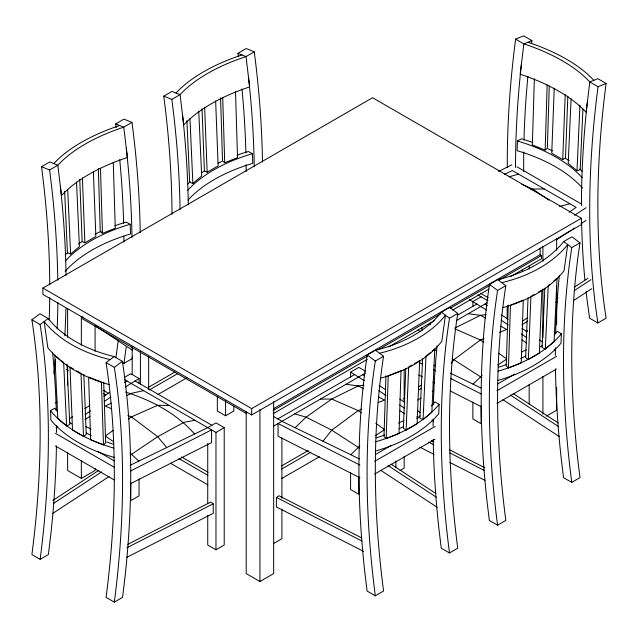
<?xml version="1.0" encoding="UTF-8"?>
<svg xmlns="http://www.w3.org/2000/svg" width="638" height="638" viewBox="0 0 638 638"><rect width="100%" height="100%" fill="white"/><g stroke="black" fill="none" stroke-linecap="round" stroke-linejoin="round"><path stroke-width="0.96" d="M534.365 78.809L532.347 144.978L545.163 150.058L547.356 148.351L549.254 86.13M545.163 150.058L547.149 84.87M385.942 375.734L383.988 436.551L386.189 438.537L398.997 433.457L401.015 370.686L388.207 375.758L386.189 438.537M508.207 305.147L506.245 365.965L508.446 367.951L521.254 362.878L523.272 300.099L510.464 305.179L508.446 367.951M532.81 142.505A143.757 79.575 2 0 0 521.525 138.829L517.45 140.99L517.123 150.688A143.757 79.575 2 0 1 582.47 188.09M431.36 405.983A143.757 86.29 2 0 0 435.028 401.86L439.103 404.404L438.769 413.719A143.757 86.29 2 0 1 375.487 451.05M554.255 334.727A143.757 86.29 2 0 0 557.293 331.281L561.36 333.818L561.025 343.14A143.757 86.29 2 0 1 497.744 380.463M554.231 88.275L551.742 153.216L562.732 159.564L565.475 158.12L567.852 96.131M562.732 159.564L565.22 94.615M405.792 368.246L403.383 428.313L406.135 430.036L417.124 423.696L419.645 360.677L414.572 363.604M406.135 430.036L408.655 367.017L412.036 365.064M528.049 297.659L525.648 357.727L528.392 359.449L539.381 353.109L541.901 290.091L538.52 292.044M528.392 359.449L530.912 296.431L534.293 294.485M422.603 358.811L419.852 418.161L423.05 419.573L431.846 412.18L434.781 348.866L432.588 350.717M423.05 419.573L425.985 356.267L430.387 352.567M544.86 288.224L542.109 347.582L545.307 348.994L554.103 341.593L557.046 278.288L553.377 281.366M545.307 348.994L548.249 285.68L549.709 284.444M571.098 98.715L568.211 163.36L577.007 170.761L580.205 169.636L582.917 108.97M577.007 170.761L579.942 105.118M122.289 362.464L123.939 363.413L126.284 346.601M132.441 356.786L132.178 358.66L123.939 363.413M322.948 441.217L331.776 430.171L358.165 410.577L361.802 409.125M451.09 363.269L454.033 359.585L480.422 339.99L484.059 338.539M350.82 454.735L359.872 445.914M473.077 384.148L482.129 375.327M295.083 427.699L306.128 417.132L331.72 399.061L358.165 385.91L364.035 385.208M103.452 444.885L101.434 382.106L88.626 377.026L90.644 439.805L103.452 444.885L105.653 442.892L103.699 382.074M64.653 191.248L67.413 252.911L70.611 254.036L79.407 246.635L76.512 181.989M186.91 120.662L189.669 182.324L192.867 183.449L201.664 176.056L198.769 111.411M130.12 455.269L157.682 436.703L183.736 422.428L194.909 420.251M56.431 445.795A903.871 521.852 -60 0 1 50.737 535.027L48.384 554.55L40.138 559.311L31.9 554.55A892.339 515.193 -60 0 0 31.9 319.79L39.963 313.744L48.201 318.506A143.757 94.352 -8 0 0 114.138 356.57L122.384 361.331A903.583 521.685 -60 0 1 124.904 577.853L122.56 597.375L114.322 602.136L106.075 597.375A892.339 515.193 -60 0 0 106.075 362.615L114.138 356.57M40.138 559.311A892.339 515.193 -60 0 0 40.138 324.551L48.201 318.506M114.322 602.136A892.339 515.193 -60 0 0 114.322 367.376L122.384 361.331M113.229 430.275L105.31 436.097L113.548 441.703M128.27 419.23L131.436 416.901L157.698 405.282L169.269 405.449M85.021 414.7L90.676 410.816M104.401 401.382L110.86 396.948M125.271 387.043L139.044 378.486L139.044 383.454M569.04 212.263L576.154 207.374L512.346 170.529L504.443 174.365M85.069 419.565L89.902 416.335M375.511 435.587L384.57 429.613L375.766 423.265M497.776 365L506.827 359.027L498.828 353.261M56.08 427.58L57.723 426.495M69.263 418.911L72.557 416.75M84.918 408.631L89.862 405.377M103.874 396.174L109.64 392.386M124.474 382.64L126.954 381.014M574.503 215.293L586.043 207.717M556.376 239.896L571.209 230.151M572.86 229.066L574.503 227.989M581.098 223.651L586.043 220.405M52.882 500.423L98.667 470.461M53.297 503.541L101.586 471.953M52.46 513.606L109.074 476.562M522.267 321.241L527.259 317.971M556.4 298.911L558.067 297.818M574.71 286.925L588.037 278.208M521.844 324.901L527.674 321.089M555.985 302.571L557.644 301.479M574.296 290.585L590.947 279.691M526.007 331.696L527.674 330.612M573.466 300.65L591.777 288.663M363.66 551.407L276.413 506.963L276.413 497.449L278.989 495.766L361.826 537.962M73.378 368.971L69.997 367.017L72.525 430.036L83.514 436.384L86.258 434.653L83.849 374.586M114.154 457.398A143.757 86.29 -2 0 1 50.873 420.067L50.538 410.752L54.613 408.208A143.757 86.29 -2 0 0 57.643 411.654M49.748 284.931A892.339 515.193 60 0 0 41.518 166.725L49.756 161.964L57.819 165.234A143.757 69.821 -6.9 0 1 123.756 127.161L132.002 122.4A903.583 521.685 60 0 1 140.224 232.655M116.188 127.712A892.339 515.193 60 0 0 115.693 123.9L123.939 119.139L132.002 122.4M172.005 214.344A892.339 515.193 60 0 0 163.775 96.139L172.013 91.386L180.076 94.647A143.757 69.821 -6.9 0 1 246.013 56.575L254.259 51.822A903.583 521.685 60 0 1 262.481 162.068M238.325 56.168A892.339 515.193 60 0 0 237.95 53.313L246.196 48.552L254.259 51.822M41.518 166.725L49.581 169.987L57.819 165.234L61.471 195.579A143.757 69.821 -6.9 0 1 127.409 157.506L123.756 127.161L115.693 123.9M163.775 96.139L171.837 99.4L180.076 94.647L183.728 124.992A143.757 69.821 -6.9 0 1 249.665 86.927L246.013 56.575L237.95 53.313M79.766 179.398L82.135 241.395L84.878 242.839L95.867 236.491L93.387 171.542M202.023 108.819L204.391 170.809L207.143 172.252L218.132 165.904L215.644 100.963M42.89 288.065L372.576 97.726L581.377 218.276L581.377 224.624L251.691 414.963L42.89 294.413L42.89 288.065L251.691 408.615L581.377 218.276M55.53 402.913L57.173 401.956M124.211 377.529L130.806 373.724L139.044 378.486M148.295 387.418L174.796 372.121M149.332 389.993L177.539 373.709M157.881 394.571L186.942 377.792M67.612 452.597L67.612 470.485L81.353 478.412L95.086 470.485L95.086 468.491M217.351 396.182L217.351 411L225.589 415.761L233.835 411L233.835 406.023M124.753 379.746L215.971 432.412L224.217 427.651L224.217 545.035L215.971 549.789L207.733 545.035L207.733 515.4M273.511 408.711L540.163 254.761L541.534 255.551L541.534 258.725L510.472 276.661M375.503 350.23L383.566 356.275A892.339 515.193 60 0 0 383.566 591.035L375.319 595.788L367.081 591.035L364.729 571.504A903.583 521.685 60 0 1 367.257 354.983L375.503 350.23A143.757 94.352 8 0 0 441.44 312.157L449.678 307.404L457.741 313.449A892.339 515.193 60 0 0 457.741 548.202L449.503 552.963L441.257 548.202L438.904 528.679A903.871 521.852 60 0 1 433.21 439.446M497.76 279.643L505.822 285.688A892.339 515.193 60 0 0 505.822 520.448L497.576 525.202L489.338 520.448L486.985 500.926A903.583 521.685 60 0 1 489.513 284.396L497.76 279.643A143.757 94.352 8 0 0 563.697 241.571L571.935 236.818L579.998 242.863A892.339 515.193 60 0 0 579.998 477.623L571.76 482.376L563.514 477.623L561.169 458.092A903.871 521.852 60 0 1 555.467 368.86M273.16 410.497L367.217 356.195M378.438 349.72L440.571 313.848M450.061 308.361L489.761 285.449M499.251 279.962L541.534 255.551M273.16 413.671L367.217 359.369M388.797 346.912L434.534 320.507M452.653 310.044L488.899 289.118M350.597 377.114L350.597 372.137L358.835 367.376L365.43 371.188M481.092 296.79L472.854 301.551L472.854 306.527M375.319 595.788A892.339 515.193 60 0 1 375.319 361.028L383.566 356.275M449.503 552.963A892.339 515.193 60 0 1 449.503 318.202L457.741 313.449M497.576 525.202A892.339 515.193 60 0 1 497.576 290.45L505.822 285.688M571.76 482.376A892.339 515.193 60 0 1 571.76 247.624L579.998 242.863M277.793 418.927L354.712 374.514M457.318 315.284L476.977 303.935M273.67 426.064L365.614 372.983M456.306 320.619L487.145 302.819M281.541 465.931L308.042 450.635M418.337 386.963L421.75 384.985M281.725 469.002L310.786 452.222M403.128 398.909L404.843 397.921M418.512 390.025L421.08 388.542M281.725 478.516L319.335 456.808M417.659 400.034L421.08 398.064M432.189 391.644L433.904 390.663M586.107 291.678A903.871 521.852 -60 0 0 587.263 301.399L589.616 318.21L597.862 322.964L606.1 318.21A892.339 515.193 -60 0 1 606.1 83.45L597.862 78.689L589.799 81.959A143.757 69.821 6.9 0 0 523.862 43.886L515.616 39.125A903.583 521.685 -60 0 0 507.298 167.674M375.375 454.543L390.767 445.667M497.64 383.964L514.73 374.091M374.681 461.33L435.06 426.471M496.938 390.743L556.456 356.387M374.681 474.018L435.06 439.159M496.938 403.439L556.456 369.075M273.67 543.448L281.908 538.687L281.908 509.06M400.05 470.485L404.165 468.101L404.165 456.25M246.196 411.638L246.196 573.586L259.929 581.513L273.67 573.586L273.67 401.701M546.343 416.151L556.647 410.21L556.647 387.354M127.823 544.31L210.66 502.106L213.228 503.789L213.228 513.311L126.866 557.301M126.866 547.787L213.228 503.789M498.605 171.494L511.812 164.795M130.591 470.972L211.585 429.876L211.585 442.565L130.591 483.66M454.854 328.044L480.422 315.324L486.292 314.622M111.307 403.136L105.206 406.119L111.538 408.719M126.986 395.48L131.34 393.351L143.63 390.639M130.048 465.341L207.733 427.651L215.971 422.898L224.217 427.651M521.78 352.001L526.183 349.935M398.646 422.994L403.926 420.514M54.86 355.214L57.795 418.52L66.591 425.921L69.789 424.509L66.99 364.17M530.888 189.853L532.69 189.071L544.254 188.952M515.616 39.125L523.678 35.864L531.925 40.625A892.339 515.193 -60 0 0 531.55 43.48M531.925 40.625L523.862 43.886L520.201 74.239A143.757 69.821 6.9 0 1 586.139 112.304L589.799 81.959L598.037 86.712L606.1 83.45M499.49 332.358L506.755 329.447L500.607 326.154M378.143 402.578L384.499 400.034L378.35 396.732M220.589 97.837L222.518 161.047L224.712 162.746L237.527 157.666L235.51 91.497M98.332 168.416L100.262 231.626L102.455 233.333L115.271 228.252L113.253 162.084M509.18 176.774L518.606 174.15M559.518 206.481L569.894 203.761M320.372 399.101L331.72 399.061L358.165 410.577L361.371 412.89M468.276 313.713L480.422 315.324L485.685 318.147M346.019 384.299L358.165 385.91L363.429 388.733M125.542 392.099C150.927 399.914 177.005 413.679 194.566 434.039M294.732 413.902L306.128 417.132L331.776 430.171L359.641 448.235M127.823 415.418L131.436 416.901L157.682 436.703L166.693 447.557M521.788 184.31L532.69 189.071L548.863 200.109M454.886 328.873L480.422 339.99L483.628 342.303M433.888 365.135L435.626 365.981M450.428 373.166L480.98 387.984M359.593 458.993L281.908 421.311L273.67 416.55M85.675 426.415L91.035 429.055M434.574 349.696L436.344 350.597M452.262 358.692L481.897 377.656M419.684 362.775L422.324 364.115M433.768 369.92L435.531 370.814M450.492 378.406L481.307 394.045M418.799 375.016L422.324 376.803M432.883 382.162L434.645 383.055M450.492 391.102L481.307 406.733M359.928 465.078L278.056 423.536L278.056 436.225L359.928 477.766M431.208 440.443L433.848 441.791M449.71 449.87L484.96 467.829M428.632 442.126L433.92 444.822M449.782 452.9L484.154 470.405M419.82 447.15L433.92 454.336M449.782 462.414L485.032 480.374M276.413 497.449L361.898 540.992M188.003 200.117A143.757 79.575 -2 0 1 252.752 163.384L252.425 153.678L248.349 151.517A143.757 79.575 -2 0 0 237.065 155.194M65.148 271.365A143.757 79.575 -2 0 1 130.495 233.963L130.16 224.265L126.093 222.104A143.757 79.575 -2 0 0 114.808 225.78M517.003 166.837L581.697 204.184M480.518 293.289L488.206 297.731M477.766 294.876L488.022 300.793M469.217 299.453L486.627 310.116M417.906 330.101L420.378 331.529M350.597 372.137L364.37 380.695M246.707 413.671L82.725 319L82.725 316.623M31.9 319.79L40.138 324.551M106.075 362.615L114.322 367.376M134.929 380.862L211.856 425.275M76.759 370.925L80.986 373.366L83.514 436.384M181.599 456.983L208.1 472.28M178.855 458.57L207.916 475.342M170.306 463.148L207.916 484.864M98.021 451.513L114.266 460.891M55.442 433.314L114.098 467.175M55.442 446.002L114.098 479.872M513.231 393.534L558.186 422.954M510.32 395.018L558.601 426.615M502.824 399.635L559.438 436.679M390.974 464.121L435.929 493.533M388.056 465.604L436.344 497.201M380.567 470.222L437.182 507.266M103.707 390.352L108.699 393.622M66.655 369.506L68.322 370.59M103.292 393.471L105.788 395.105M484.952 304.087L487.424 305.706M501.436 314.917L508.023 319.247M522.036 328.45L526.98 331.696M539.341 339.823L542.635 341.984M554.175 349.568L555.826 350.645M362.695 374.673L364.338 375.75M379.171 385.496L385.767 389.826M399.779 399.037L404.723 402.283M417.906 410.944L420.378 412.571M431.918 420.147L433.569 421.232M95.357 325.874L132.449 350.246M130.008 452.924L138.829 461.083M501.045 320.021L508.311 325.013M521.23 333.889L526.876 337.773M378.781 390.6L386.054 395.592M399.779 405.026L404.62 408.36M416.734 416.678L418.313 417.762M521.948 339.894L526.741 343.188M399.691 410.473L404.484 413.775M563.697 241.571L571.76 247.624M489.513 284.404L497.576 290.45M441.44 312.157L449.503 318.202M367.257 354.983L375.319 361.028M56.327 356.443L59.988 359.529M61.455 360.765L63.656 362.607L66.591 425.921M597.862 322.964L595.509 306.16A903.583 521.685 -60 0 1 598.037 86.712M522.243 269.866L522.506 271.732M189.972 118.804L192.867 183.449M67.716 189.39L70.611 254.036M204.654 107.304L207.143 172.252M82.398 177.89L84.878 242.839M222.726 97.566L224.712 162.746M100.469 168.145L102.455 233.333M556.647 238.325L556.647 250.248M556.647 286.015L556.647 324.758M542.914 246.252L542.914 261.157M542.914 288.974L542.914 337.661M542.914 376.412L542.914 414.166M540.163 248.094L540.163 254.761M529.173 266.142L529.173 269.124M529.173 384.371L529.173 404.245M507.194 306.057L507.194 318.984M481.092 405.912L481.092 423.688L472.854 418.935L472.854 402.02M430.267 322.788L430.267 324.766M422.029 327.509L422.029 330.492M404.165 369.338L404.165 401.932M395.927 460.923L395.927 467.885M358.835 476.498L358.835 494.275L350.597 489.513L350.597 472.606M281.908 437.947L281.908 498.198M259.929 409.628L259.929 581.513M251.691 408.615L251.691 414.963M225.589 400.839L225.589 415.761M215.971 432.412L215.971 549.789M207.733 443.306L207.733 503.549M148.662 356.722L148.662 389.547M140.424 351.53L140.424 384.355M139.044 478.947L139.044 495.862L130.806 500.623L130.806 482.838M132.178 346.769L132.178 374.626M95.086 325.42L95.086 351.259M81.353 316.464L81.353 345.278M81.353 460.532L81.353 478.412M67.612 308.529L67.612 337.342M67.612 365.167L67.612 385.033M379.53 353.253A143.757 94.352 8 0 0 445.468 315.18L441.815 341.314A143.757 94.352 8 0 1 380.272 378.254M433.106 426.12A903.871 521.852 60 0 1 433.13 419.166M433.385 404.388A903.871 521.852 60 0 1 437.118 345.86M439.103 404.404A143.757 86.29 2 0 1 375.822 441.735M420.195 415.936A143.757 86.29 2 0 1 416.678 418.512M403.479 426.583A143.757 86.29 2 0 1 399.252 428.736M384.562 435.004A143.757 86.29 2 0 1 376.101 437.891M527.889 42.26A143.757 69.821 6.9 0 1 593.826 80.324M523.726 171.574A892.339 515.193 -60 0 1 523.75 151.916M523.981 140.137A892.339 515.193 -60 0 1 527.889 76.313M517.45 140.99A143.757 79.575 2 0 1 582.207 177.723M584.902 280.034A903.871 521.852 -60 0 1 581.633 222.359M581.465 205.54A903.871 521.852 -60 0 1 587.263 102.973M548.202 148.829A143.757 79.575 2 0 1 552.54 150.935M565.42 158.256A143.757 79.575 2 0 1 569.112 160.72M579.735 169.07A143.757 79.575 2 0 1 582.478 171.63M515.528 167.467A903.871 521.852 -60 0 1 521.326 64.909M501.787 282.666A143.757 94.352 8 0 0 567.724 244.601L564.072 270.727A143.757 94.352 8 0 1 502.529 307.675M555.363 355.533A903.871 521.852 60 0 1 555.403 347.598M555.642 333.81A903.871 521.852 60 0 1 559.374 275.273M561.36 333.818A143.757 86.29 2 0 1 498.079 371.149M542.452 345.349A143.757 86.29 2 0 1 540.362 346.905M525.736 355.996A143.757 86.29 2 0 1 520.648 358.572M506.819 364.426A143.757 86.29 2 0 1 498.358 367.305M53.791 163.599A143.757 69.821 -6.9 0 1 119.729 125.526M49.708 297.675A892.339 515.193 60 0 1 49.174 319.949M60.355 186.248A903.871 521.852 60 0 1 66.049 275.48M65.921 308.577A903.871 521.852 60 0 1 64.813 335.771M49.581 169.987A903.583 521.685 60 0 1 57.803 280.241M57.859 302.5A903.583 521.685 60 0 1 57.157 328.945M55.219 359.593A903.583 521.685 60 0 1 53.887 373.828M65.411 260.998A143.757 79.575 -2 0 1 130.16 224.265M126.284 148.183A903.871 521.852 60 0 1 131.986 237.416M65.14 254.905A143.757 79.575 -2 0 1 67.883 252.345M78.506 243.995A143.757 79.575 -2 0 1 82.19 241.531M95.078 234.21A143.757 79.575 -2 0 1 101.195 231.283M119.729 159.588A892.339 515.193 60 0 1 123.636 223.412M123.876 236.18A892.339 515.193 60 0 1 123.931 242.097M118.205 340.676A892.339 515.193 60 0 1 115.837 357.719M176.048 93.012A143.757 69.821 -6.9 0 1 241.985 54.948M171.837 99.4A903.583 521.685 60 0 1 180.068 209.655M187.668 190.411A143.757 79.575 -2 0 1 252.425 153.678M248.549 77.597A903.871 521.852 60 0 1 254.243 166.829M187.397 184.318A143.757 79.575 -2 0 1 190.14 181.758M201.488 172.914A143.757 79.575 -2 0 1 204.447 170.952M218.188 163.192A143.757 79.575 -2 0 1 221.673 161.518M182.612 115.661A903.871 521.852 60 0 1 188.306 204.902M241.985 89.001A892.339 515.193 60 0 1 245.893 152.825M246.124 164.604A892.339 515.193 60 0 1 246.188 171.518M110.111 359.593A143.757 94.352 -8 0 1 44.174 321.528L47.826 347.654A143.757 94.352 -8 0 0 109.369 384.602M113.827 448.083A143.757 86.29 -2 0 1 50.538 410.752M113.54 444.231A143.757 86.29 -2 0 1 106.745 441.959M91.25 435.499A143.757 86.29 -2 0 1 86.162 432.931M71.536 423.839A143.757 86.29 -2 0 1 69.446 422.284M52.523 352.2A903.871 521.852 -60 0 1 56.256 410.736M56.511 425.514A903.871 521.852 -60 0 1 56.535 432.46"/></g></svg>
